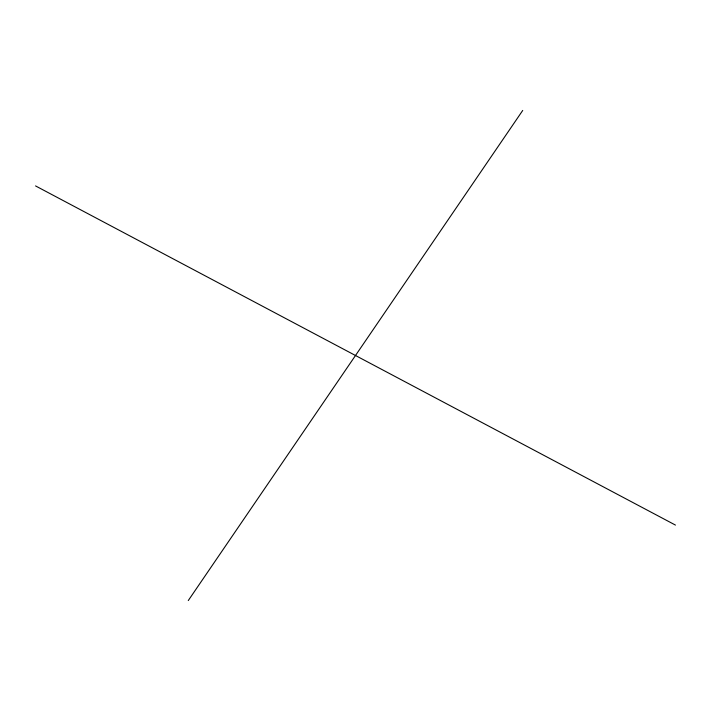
<?xml version="1.0" encoding="UTF-8"?>
<svg xmlns="http://www.w3.org/2000/svg" width="711" height="711" viewBox="0 0 711 711"><rect width="100%" height="100%" fill="white"/><g stroke="black" fill="none" stroke-linecap="round" stroke-linejoin="round"><path stroke-width="1.07" d="M188.273 600.555L522.727 110.445M35.55 185.918L675.45 525.082"/></g></svg>
